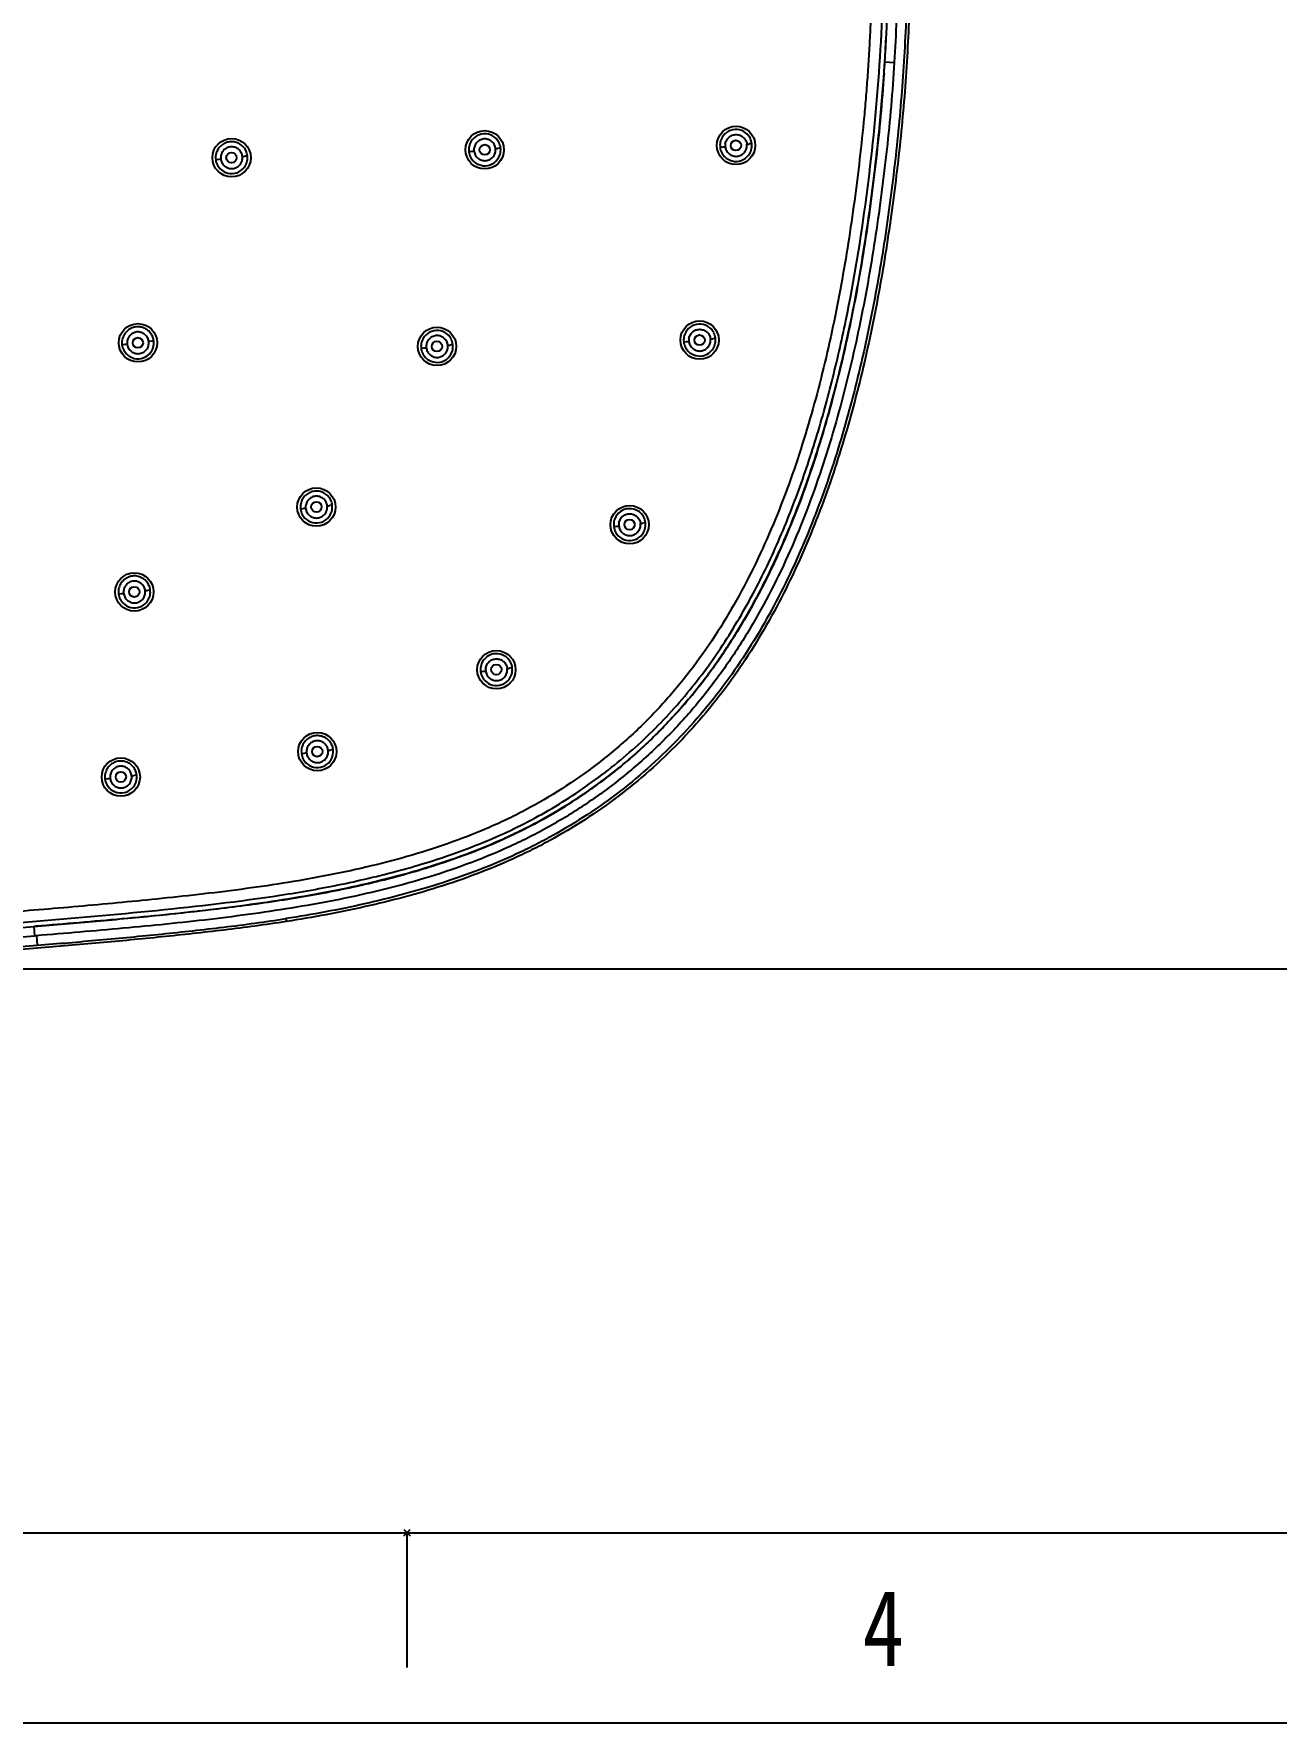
# Model space of a CAD drawing. Header units: inches. Extents: x 440 to 1212, y -520 to 27.
# Drawn here: x 698.2 to 818, y -519.3 to -356.3 of the extents above; entities that cross this region are included whole.
import ezdxf

# ---------------------------------------------------------------- set-up
doc = ezdxf.new("R2010")
doc.units = ezdxf.units.IN
doc.header["$LTSCALE"] = 1.21
doc.header["$MEASUREMENT"] = 0
doc.header["$PDMODE"] = 3
doc.header["$PDSIZE"] = 0.3125
doc.layers.get('0').update_dxf_attribs({"linetype": 'CONTINUOUS'})
doc.layers.get('Defpoints').update_dxf_attribs({"linetype": 'CONTINUOUS'})
doc.layers.add('DIM', color=2, linetype='CONTINUOUS')
doc.layers.add('FORM', color=7, linetype='CONTINUOUS')
doc.styles.get("Standard").update_dxf_attribs({"font": 'txt', "width": 0.8})
doc.dimstyles.new('사본 ISO-25', dxfattribs={"dimtxt": 4, "dimasz": 4, "dimexe": 1.25, "dimexo": 0.625, "dimgap": 1, "dimtad": 1, "dimtoh": 1, "dimdec": 1, "dimdsep": 46, "dimtxsty": 'Standard', "dimcen": 2.5, "dimclrd": 3, "dimclre": 3, "dimclrt": 4, "dimadec": 0, "dimazin": 0, "dimtfac": 1, "dimtdec": 1, "dimtmove": 0, "dimatfit": 3, "dimfxl": 1, "dimtfillclr": 4, "dimarcsym": 0})

# ---------------------------------------------------------------- blocks, each defined once
blk = doc.blocks.new('*D2')
at = {"layer": 'Defpoints', "color": 0, "transparency": 16777216}
for p in [(649.29, -249.52), (649.28, -446.52), (856.08, -446.53)]:
    blk.add_point(p, dxfattribs=at)
at = {"layer": 'DIM', "color": 3, "lineweight": -2, "transparency": 16777216}
for p, q in [((649.92, -249.52), (857.34, -249.53)), ((856.09, -257.53), (856.08, -438.53)), ((649.91, -446.52), (857.33, -446.53))]:
    blk.add_line(p, q, dxfattribs=at)
at = {"layer": 'DIM', "color": 3, "transparency": 16777216}
for points in [[(854.76, -257.53), (857.43, -257.53), (856.09, -249.53)], [(854.75, -438.53), (857.41, -438.53), (856.08, -446.53)]]:
    blk.add_solid(points, dxfattribs=at)
at = {"layer": 'DIM', "color": 4, "transparency": 16777216, "insert": (851.09, -348.03), "char_height": 8, "attachment_point": 5, "rotation": 89.9964}
blk.add_mtext('197', dxfattribs=at)

msp = doc.modelspace()

# ---------------------------------------------------------------- linework, layer by layer
at = {"color": 7, "linetype": 'Continuous'}
for p, q in [((780.25, -359.04), (781.16, -359.09)), ((718.77, -368.11), (718.51, -368.14)), ((740.13, -367.68), (740.4, -367.65)), ((743.19, -367.35), (742.94, -367.38)), ((764.36, -367.25), (764.63, -367.23)), ((767.43, -366.92), (767.17, -366.95)), ((715.7, -368.44), (715.97, -368.41)), ((706.67, -386.3), (706.94, -386.27)), ((709.65, -385.98), (709.25, -386.02)), ((709.74, -385.96), (709.65, -385.98)), ((760.86, -386.04), (761.13, -386.01)), ((763.92, -385.71), (763.66, -385.74)), ((735.52, -386.65), (735.79, -386.63)), ((738.59, -386.32), (738.32, -386.35)), ((723.89, -402.14), (724.16, -402.12)), ((726.95, -401.81), (726.69, -401.84)), ((754.1, -403.84), (754.38, -403.82)), ((757.17, -403.51), (756.91, -403.54)), ((706.33, -410.34), (706.6, -410.31)), ((709.4, -409.99), (709.14, -410.03)), ((741.26, -417.83), (741.53, -417.81)), ((744.32, -417.5), (744.06, -417.53)), ((723.98, -425.74), (724.25, -425.72)), ((727.05, -425.4), (726.78, -425.43)), ((705.03, -428.19), (705.3, -428.17)), ((708.09, -427.85), (707.83, -427.88)), ((722.48, -441.68), (722.53, -441.96)), ((698.38, -442.42), (698.16, -442.44)), ((698.16, -442.44), (698.24, -443.34)), ((698.42, -443.33), (698.24, -443.34)), ((698.42, -443.33), (698.49, -444.25))]:
    msp.add_line(p, q, dxfattribs=at)
for centre, radius in [((717.24, -368.27), 1.85), ((741.66, -367.51), 1.85), ((765.9, -367.09), 1.85), ((765.89, -367.09), 0.499), ((717.23, -368.27), 0.499), ((741.66, -367.51), 0.499), ((708.21, -386.13), 1.85), ((737.06, -386.48), 1.85), ((762.39, -385.87), 1.85), ((708.2, -386.13), 0.499), ((737.05, -386.48), 0.499), ((762.39, -385.87), 0.499), ((725.42, -401.98), 1.85), ((725.42, -401.97), 0.499), ((755.64, -403.68), 1.85), ((755.63, -403.67), 0.499), ((707.87, -410.17), 1.85), ((707.86, -410.16), 0.499), ((742.79, -417.67), 1.85), ((742.78, -417.66), 0.499), ((725.51, -425.57), 1.85), ((725.51, -425.56), 0.499), ((706.56, -428.02), 1.85), ((706.56, -428.01), 0.499)]:
    msp.add_circle(centre, radius, dxfattribs=at)
for centre, radius, start, end in [((618.84, -348.86), 161.74, 356.3924, 357.3568), ((604.84, -347.95), 175.77, 356.0261, 356.3841), ((741.66, -367.51), 1.54, 27.8577, 158.2417), ((765.9, -367.09), 1.55, 158.318, 179.9146), ((765.89, -367.09), 1.54, 27.8493, 158.2476), ((765.88, -367.09), 1.55, 6.1781, 27.777), ((717.25, -368.28), 1.56, 158.346, 179.7765), ((717.22, -368.27), 1.52, 179.8449, 184.0461), ((717.25, -368.27), 1.05, 174.0718, 186.1274), ((711.02, -300.72), 67.83, 276.1483, 276.3382), ((717.24, -368.27), 1.05, 354.0717, 6.1276), ((717.23, -368.27), 1.55, 338.3714, 359.9687), ((717.29, -368.27), 1.49, 4.0265, 6.1291), ((717.26, -368.27), 1.51, 359.8848, 4.0214), ((741.67, -367.51), 1.55, 158.3123, 179.9072), ((741.63, -367.51), 1.51, 179.8479, 186.1547), ((741.67, -367.51), 1.55, 186.2371, 207.8343), ((741.66, -367.51), 1.54, 207.9036, 338.2914), ((733.72, -303.69), 64.3, 275.9654, 276.1683), ((741.67, -367.51), 1.05, 174.0478, 186.1122), ((734.43, -290.31), 77.53, 276.1359, 276.3014), ((741.66, -367.51), 1.05, 354.0477, 6.1123), ((741.65, -367.51), 1.55, 6.1888, 27.7856), ((741.65, -367.51), 1.55, 338.3622, 359.9595), ((741.7, -367.51), 1.51, 359.868, 6.1012), ((765.87, -367.09), 1.51, 179.8547, 186.1438), ((765.9, -367.09), 1.55, 186.226, 207.8229), ((765.89, -367.09), 1.54, 207.8922, 338.2824), ((757.56, -299.56), 68.04, 275.9688, 276.1614), ((765.91, -367.09), 1.05, 174.0262, 186.0981), ((757.48, -278.75), 88.74, 276.1242, 276.2682), ((765.9, -367.09), 1.05, 354.0262, 6.0981), ((765.88, -367.09), 1.55, 338.3536, 359.951), ((765.93, -367.08), 1.51, 359.86, 6.0904), ((717.2, -368.28), 1.5, 184.0505, 186.1802), ((717.25, -368.27), 1.55, 186.2487, 207.846), ((717.24, -368.27), 1.54, 207.9153, 338.3009), ((707.03, -282.92), 85.96, 275.9731, 276.1233), ((762.39, -385.87), 1.54, 27.8847, 158.2342), ((708.22, -386.14), 1.56, 158.3228, 179.7406), ((708.19, -386.13), 1.52, 179.8075, 184.1019), ((708.16, -386.13), 1.5, 184.1064, 186.2838), ((702.59, -344.35), 42.14, 275.9239, 276.2293), ((708.21, -386.14), 1.05, 174.1633, 186.2178), ((708.21, -386.14), 1.05, 354.1632, 6.2182), ((708.22, -386.13), 1.52, 6.2469, 21.311), ((708.2, -386.13), 1.55, 338.4164, 0.006), ((708.26, -386.12), 1.49, 4.088, 6.2036), ((708.23, -386.13), 1.51, 359.9207, 4.0828), ((737.06, -386.49), 1.55, 158.2932, 179.8763), ((737.06, -386.48), 1.54, 27.9078, 158.222), ((737.05, -386.49), 1.55, 6.2499, 27.8353), ((762.4, -385.88), 1.55, 158.3049, 179.8934), ((762.37, -385.88), 1.52, 179.8397, 184.0678), ((762.35, -385.88), 1.5, 184.0722, 186.2158), ((762.4, -385.87), 1.55, 186.2842, 207.8774), ((756.11, -337.84), 48.43, 275.9439, 276.2138), ((762.4, -385.88), 1.05, 174.0775, 186.1491), ((757.36, -329.56), 56.53, 276.1745, 276.4011), ((762.39, -385.88), 1.05, 354.0774, 6.1492), ((762.38, -385.88), 1.55, 6.2211, 27.8123), ((762.38, -385.87), 1.55, 338.3793, 359.9723), ((762.44, -385.87), 1.49, 4.0411, 6.1493), ((762.42, -385.87), 1.51, 359.8885, 4.036), ((708.21, -386.13), 1.55, 186.3523, 207.9424), ((708.21, -386.13), 1.54, 208.0112, 338.3495), ((737.04, -386.49), 1.52, 179.8232, 184.0854), ((737.01, -386.49), 1.5, 184.0899, 186.2509), ((737.06, -386.48), 1.55, 186.3194, 207.911), ((737.06, -386.48), 1.54, 207.9798, 338.3283), ((730.18, -332.71), 54.21, 275.9436, 276.1821), ((737.07, -386.49), 1.05, 174.1206, 186.1849), ((733.19, -341.15), 45.49, 276.2071, 276.4849), ((737.06, -386.49), 1.05, 354.1206, 6.185), ((737.05, -386.48), 1.55, 338.3984, 359.9896), ((737.11, -386.48), 1.49, 4.0657, 6.178), ((737.08, -386.48), 1.51, 359.9049, 4.0605), ((762.39, -385.87), 1.54, 207.9463, 338.3087), ((725.44, -401.98), 1.56, 158.3123, 179.7234), ((725.4, -401.98), 1.52, 179.7897, 184.1322), ((725.38, -401.98), 1.5, 184.1369, 186.3389), ((725.43, -401.97), 1.55, 186.4075, 207.9933), ((725.42, -401.97), 1.54, 208.0616, 338.3689), ((720.66, -368.25), 34.04, 275.8986, 276.277), ((725.43, -401.98), 1.05, 174.204, 186.264), ((723.05, -370.81), 31.25, 276.2794, 276.6926), ((725.42, -401.98), 1.05, 354.2039, 6.2643), ((725.41, -401.97), 1.55, 338.4381, 0.0231), ((725.47, -401.97), 1.49, 4.1188, 6.2419), ((725.45, -401.97), 1.51, 359.9372, 4.1136), ((755.64, -403.67), 1.54, 27.9247, 158.2175), ((755.65, -403.68), 1.55, 158.2888, 179.868), ((755.62, -403.68), 1.52, 179.8143, 184.1024), ((755.6, -403.68), 1.5, 184.107, 186.2813), ((755.65, -403.67), 1.55, 186.3498, 207.939), ((749.53, -357.2), 46.87, 275.9334, 276.2095), ((755.65, -403.68), 1.05, 174.1404, 186.2092), ((752.36, -363.93), 39.87, 276.2306, 276.5528), ((755.64, -403.68), 1.05, 354.1397, 6.2087), ((755.63, -403.68), 1.55, 6.27, 27.8521), ((755.63, -403.67), 1.55, 338.4095, 359.9979), ((755.69, -403.67), 1.49, 4.0814, 6.1977), ((755.66, -403.67), 1.51, 359.9128, 4.0762), ((755.64, -403.67), 1.54, 208.0075, 338.3396), ((707.88, -410.17), 1.56, 158.2926, 179.6954), ((707.85, -410.17), 1.52, 179.7604, 184.1735), ((707.83, -410.17), 1.5, 184.1783, 186.4165), ((707.87, -410.16), 1.55, 186.4849, 208.0655), ((703.98, -384.78), 25.67, 275.8581, 276.3582), ((707.87, -410.17), 1.05, 174.2789, 186.3343), ((706.2, -385.68), 24.52, 276.3417, 276.87), ((707.87, -410.17), 1.05, 354.2788, 6.3349), ((707.86, -410.16), 1.55, 338.4731, 0.053), ((707.92, -410.16), 1.49, 4.1657, 6.298), ((707.89, -410.16), 1.51, 359.9661, 4.1605), ((707.87, -410.16), 1.54, 208.1334, 338.4046), ((742.8, -417.67), 1.55, 158.2681, 179.8366), ((742.79, -417.66), 1.54, 27.9716, 158.1962), ((742.78, -417.67), 1.55, 6.3277, 27.8987), ((742.77, -417.67), 1.52, 179.783, 184.1429), ((742.75, -417.67), 1.5, 184.1475, 186.3585), ((742.8, -417.66), 1.55, 186.4273, 208.0116), ((742.79, -417.66), 1.54, 208.0798, 338.377), ((738.27, -386.22), 31.76, 275.8877, 276.2934), ((742.8, -417.67), 1.05, 174.2194, 186.2809), ((740.62, -388.42), 29.31, 276.2953, 276.7356), ((742.79, -417.67), 1.05, 354.2193, 6.2812), ((742.78, -417.66), 1.55, 338.4461, 0.0294), ((742.84, -417.66), 1.49, 4.1296, 6.2551), ((742.81, -417.66), 1.51, 359.943, 4.1244), ((725.53, -425.57), 1.56, 158.2853, 179.6852), ((725.49, -425.57), 1.52, 179.7499, 184.1881), ((725.47, -425.57), 1.5, 184.1929, 186.4439), ((725.52, -425.56), 1.55, 186.5126, 208.0913), ((725.51, -425.57), 1.54, 208.159, 338.4169), ((721.85, -402.2), 23.63, 275.8402, 276.3832), ((725.52, -425.57), 1.05, 174.3046, 186.3596), ((724.03, -402.8), 22.8, 276.3632, 276.9317), ((725.51, -425.57), 1.05, 354.3045, 6.3601), ((725.5, -425.56), 1.55, 338.4852, 0.063), ((725.56, -425.56), 1.49, 4.1813, 6.3167), ((725.54, -425.56), 1.51, 359.9755, 4.176), ((706.58, -428.02), 1.56, 158.2678, 179.6609), ((706.54, -428.02), 1.52, 179.7244, 184.2264), ((706.52, -428.02), 1.5, 184.2312, 186.5149), ((706.57, -428.01), 1.55, 186.585, 208.1461), ((706.56, -428.02), 1.54, 208.2156, 338.4764), ((703.3, -408.52), 19.75, 275.8048, 276.453), ((706.57, -428.03), 1.05, 174.3692, 186.4232), ((705.45, -408.71), 19.32, 276.419, 277.0914), ((706.56, -428.03), 1.05, 354.3691, 6.4238), ((706.55, -428.02), 1.55, 338.5433, 0.0812), ((706.61, -428.01), 1.49, 4.2236, 6.3677), ((706.59, -428.01), 1.51, 0.001, 4.2184), ((649.76, 153.99), 599.3, 269.95498, 274.63928)]:
    msp.add_arc(centre, radius, start, end, dxfattribs=at)
for points, knots in [([(649.29, -444.4), (653.34, -444.4), (661.43, -444.32), (673.56, -443.95), (683.66, -443.45), (691.73, -442.93), (697.78, -442.48), (703.83, -441.97), (709.87, -441.4), (715.9, -440.75), (721.92, -439.96), (727.89, -438.91), (732.82, -437.75), (736.7, -436.6), (739.57, -435.62), (742.4, -434.51), (745.15, -433.24), (747.84, -431.82), (751.29, -429.7), (755.35, -426.68), (759.75, -422.48), (762.97, -418.57), (765.26, -415.23), (766.85, -412.64), (768.3, -409.98), (769.64, -407.26), (770.87, -404.48), (772.37, -400.73), (774.66, -394.02), (776.63, -386.16), (778.09, -378.21), (778.83, -373.2), (779.33, -369.19), (779.78, -365.17), (780.38, -358.12), (780.61, -352.05), (780.61, -348)], [0, 0, 0, 0, 0.062501, 0.125002, 0.187503, 0.218754, 0.250005, 0.281256, 0.312507, 0.343757, 0.375008, 0.406259, 0.437508, 0.453135, 0.468763, 0.484391, 0.50002, 0.515648, 0.531277, 0.562518, 0.59376, 0.625003, 0.64063, 0.656258, 0.671886, 0.687513, 0.70314, 0.718767, 0.750017, 0.812499, 0.84375, 0.875002, 0.890628, 0.906254, 0.937505, 1, 1, 1, 1]), ([(649.29, -443.91), (653.3, -443.91), (661.3, -443.83), (673.31, -443.48), (685.3, -442.89), (697.28, -442.06), (709.25, -441), (719.23, -439.91), (727.16, -438.56), (733.08, -437.21), (738.9, -435.43), (743.6, -433.5), (747.21, -431.62), (749.83, -430.04), (752.36, -428.3), (754.78, -426.41), (757.07, -424.38), (759.93, -421.5), (762.53, -418.36), (764.84, -414.99), (766.43, -412.38), (767.9, -409.72), (769.68, -406.09), (771.62, -401.44), (773.57, -395.72), (775.19, -389.9), (776.98, -382.04), (778.59, -372.1), (779.84, -360.09), (780.13, -352.04), (780.13, -348.02)], [0, 0, 0, 0, 0.062128, 0.124218, 0.18629, 0.248364, 0.310482, 0.372757, 0.404, 0.435341, 0.466804, 0.498285, 0.514047, 0.529871, 0.54578, 0.561669, 0.57744, 0.593152, 0.624684, 0.640555, 0.656396, 0.672114, 0.687753, 0.718989, 0.75024, 0.781498, 0.812747, 0.875153, 0.937558, 1, 1, 1, 1]), ([(779.03, -348.01), (779.02, -348.7), (779.01, -349.72), (779, -351.08), (778.97, -352.44), (778.92, -354.14), (778.83, -356.19), (778.73, -358.23), (778.59, -360.27), (778.44, -362.3), (778.2, -365.02), (777.84, -368.41), (777.16, -373.81), (776.11, -380.55), (774.43, -388.55), (772.61, -395.12), (770.84, -400.28), (769.34, -404.08), (767.64, -407.8), (765.74, -411.42), (763.6, -414.91), (761.21, -418.23), (758.55, -421.35), (755.64, -424.23), (752.49, -426.85), (749.13, -429.2), (746.18, -430.92), (743.75, -432.15), (741.26, -433.27), (738.08, -434.5), (734.17, -435.73), (730.21, -436.75), (726.21, -437.59), (722.18, -438.29), (716.78, -439.07), (712.72, -439.52), (710.01, -439.79)], [0, 0, 0, 0, 0.015619, 0.023429, 0.031238, 0.046858, 0.062478, 0.078097, 0.093716, 0.109335, 0.124955, 0.156193, 0.187431, 0.249904, 0.312376, 0.374846, 0.406089, 0.437332, 0.468578, 0.49983, 0.531082, 0.562344, 0.593607, 0.62487, 0.656143, 0.687422, 0.718699, 0.734334, 0.749965, 0.781232, 0.812513, 0.843771, 0.875023, 0.906274, 0.937517, 1, 1, 1, 1]), ([(782.44, -348.02), (782.43, -349.29), (782.4, -351.84), (782.28, -355.66), (782.08, -359.48), (781.69, -364.58), (781.01, -370.93), (779.92, -378.54), (778.73, -384.83), (777.57, -389.83), (776.59, -393.54), (775.49, -397.23), (774.26, -400.88), (772.87, -404.48), (771.32, -408.03), (769.58, -411.51), (767.66, -414.89), (765.52, -418.15), (763.15, -421.26), (760.56, -424.19), (757.75, -426.92), (754.76, -429.42), (751.58, -431.68), (748.8, -433.37), (746.5, -434.6), (744.16, -435.74), (741.18, -437), (737.53, -438.28), (733.83, -439.36), (728.83, -440.59), (725.03, -441.29), (722.48, -441.68)], [0, 0, 0, 0, 0.030908, 0.06184, 0.092787, 0.123749, 0.185755, 0.247895, 0.310077, 0.341166, 0.372254, 0.40335, 0.434478, 0.465684, 0.49703, 0.528519, 0.559974, 0.591403, 0.622978, 0.65465, 0.686293, 0.717787, 0.749258, 0.780877, 0.796697, 0.812489, 0.843939, 0.875174, 0.906325, 0.937523, 1, 1, 1, 1]), ([(782.72, -348.02), (782.72, -349.29), (782.68, -351.84), (782.56, -355.67), (782.36, -359.5), (781.98, -364.6), (781.29, -370.97), (780.2, -378.58), (779.01, -384.89), (777.85, -389.89), (776.86, -393.62), (775.76, -397.31), (774.52, -400.97), (773.13, -404.59), (771.57, -408.15), (769.83, -411.64), (767.9, -415.04), (765.75, -418.32), (763.37, -421.44), (760.76, -424.39), (757.94, -427.13), (754.93, -429.64), (751.74, -431.92), (748.94, -433.62), (746.63, -434.85), (744.28, -435.99), (741.28, -437.26), (737.62, -438.55), (733.9, -439.63), (728.89, -440.86), (725.08, -441.56), (722.53, -441.96)], [0, 0, 0, 0, 0.030847, 0.061728, 0.092627, 0.123537, 0.185431, 0.247462, 0.30955, 0.340603, 0.371663, 0.402743, 0.433864, 0.46507, 0.496419, 0.527917, 0.559408, 0.590902, 0.62255, 0.65429, 0.685991, 0.717552, 0.749097, 0.780782, 0.796632, 0.81245, 0.843945, 0.875218, 0.906385, 0.937569, 1, 1, 1, 1]), ([(781.52, -348.02), (781.51, -348.94), (781.47, -352.64), (781.34, -356.33), (781.16, -359.09)], [0, 0, 0, 0, 0.250353, 1, 1, 1, 1]), ([(780.18, -360.13), (780.08, -361.51), (779.86, -364.26), (779.43, -368.37), (778.93, -372.47), (778.34, -376.56), (777.65, -380.64), (776.59, -386.07), (775.29, -391.46), (773.71, -396.77), (772.38, -400.69), (770.87, -404.55), (769.16, -408.32), (767.23, -412.01), (765.42, -414.98), (763.85, -417.27), (762.2, -419.5), (759.97, -422.14), (757.05, -425.09), (753.87, -427.79), (750.48, -430.22), (747.5, -432), (745.05, -433.27), (742.53, -434.45), (739.31, -435.74), (735.34, -437.03), (731.32, -438.11), (727.27, -439), (723.18, -439.73), (719.08, -440.35), (713.58, -441.05), (706.68, -441.74), (701.14, -442.19), (698.38, -442.42)], [0, 0, 0, 0, 0.031127, 0.062229, 0.093314, 0.124399, 0.155522, 0.186729, 0.249317, 0.280582, 0.311778, 0.342916, 0.374038, 0.405282, 0.436741, 0.452448, 0.468086, 0.499234, 0.530406, 0.561815, 0.593254, 0.624444, 0.640036, 0.655667, 0.687028, 0.718438, 0.749749, 0.780973, 0.81219, 0.843429, 0.874699, 0.937326, 1, 1, 1, 1]), ([(781.16, -359.09), (781.08, -360.49), (780.87, -363.28), (780.46, -367.45), (779.96, -371.6), (779.38, -375.75), (778.71, -379.89), (777.67, -385.4), (776.39, -390.89), (774.82, -396.3), (773.49, -400.3), (771.98, -404.24), (770.28, -408.11), (768.34, -411.89), (766.52, -414.95), (764.94, -417.31), (763.27, -419.61), (761.01, -422.36), (758.54, -424.9), (756.43, -426.81), (754.23, -428.64), (751.35, -430.74), (748.3, -432.6), (745.79, -433.93), (743.23, -435.15), (739.93, -436.48), (735.89, -437.83), (731.79, -438.94), (727.66, -439.85), (723.51, -440.6), (719.34, -441.23), (715.17, -441.77), (710.98, -442.22), (705.4, -442.76), (701.21, -443.1), (698.42, -443.33)], [0, 0, 0, 0, 0.03099, 0.061949, 0.092886, 0.123814, 0.15478, 0.185841, 0.24825, 0.279481, 0.31067, 0.341834, 0.373018, 0.404338, 0.435923, 0.451737, 0.467503, 0.498922, 0.530359, 0.546153, 0.562015, 0.593732, 0.625203, 0.640918, 0.656661, 0.6882, 0.719715, 0.751073, 0.782289, 0.813448, 0.844576, 0.875687, 0.906789, 0.937879, 1, 1, 1, 1]), ([(742.71, -367.4), (742.7, -367.27), (742.64, -367.09), (742.51, -366.87), (742.33, -366.68), (742.05, -366.51), (741.67, -366.44), (741.28, -366.51), (740.95, -366.72), (740.71, -367.03), (740.64, -367.28), (740.62, -367.4)], [0, 0, 0, 0, 0.124952, 0.187648, 0.250404, 0.375388, 0.500323, 0.625227, 0.75021, 0.87508, 1, 1, 1, 1]), ([(764.86, -366.98), (764.88, -366.85), (764.93, -366.67), (765.07, -366.45), (765.24, -366.26), (765.52, -366.09), (765.9, -366.02), (766.29, -366.09), (766.56, -366.26), (766.74, -366.44), (766.84, -366.61), (766.91, -366.79), (766.94, -366.91), (766.95, -366.98)], [0, 0, 0, 0, 0.12487, 0.187487, 0.250192, 0.375013, 0.499743, 0.624448, 0.749447, 0.812143, 0.874603, 0.937314, 1, 1, 1, 1]), ([(718.6, -367.55), (718.53, -367.42), (718.4, -367.24), (718.18, -367.05), (717.94, -366.89), (717.66, -366.78), (717.38, -366.73), (717.08, -366.73), (716.72, -366.8), (716.33, -367), (716.01, -367.31), (715.86, -367.57), (715.81, -367.7)], [0, 0, 0, 0, 0.124625, 0.18701, 0.249486, 0.374472, 0.43711, 0.499632, 0.624181, 0.749077, 0.87462, 1, 1, 1, 1]), ([(718.29, -368.16), (718.27, -368.04), (718.22, -367.85), (718.08, -367.63), (717.9, -367.44), (717.62, -367.27), (717.24, -367.2), (716.86, -367.27), (716.52, -367.48), (716.28, -367.79), (716.21, -368.04), (716.2, -368.17)], [0, 0, 0, 0, 0.124948, 0.187643, 0.250399, 0.375385, 0.500324, 0.625231, 0.750215, 0.875083, 1, 1, 1, 1]), ([(718.77, -368.11), (718.76, -368.06), (718.73, -367.87), (718.67, -367.68), (718.6, -367.55)], [0, 0, 0, 0, 0.251323, 1, 1, 1, 1]), ([(740.63, -367.63), (740.64, -367.75), (740.7, -367.94), (740.83, -368.16), (741.01, -368.35), (741.23, -368.48), (741.48, -368.55), (741.67, -368.57), (741.86, -368.55), (742.11, -368.48), (742.33, -368.34), (742.51, -368.15), (742.64, -367.94), (742.7, -367.75), (742.71, -367.62)], [0, 0, 0, 0, 0.124766, 0.18735, 0.250008, 0.374801, 0.437414, 0.500061, 0.562701, 0.625297, 0.750073, 0.812709, 0.875289, 1, 1, 1, 1]), ([(764.86, -367.2), (764.88, -367.33), (764.93, -367.52), (765.07, -367.73), (765.24, -367.92), (765.47, -368.06), (765.71, -368.13), (765.9, -368.15), (766.1, -368.13), (766.34, -368.06), (766.57, -367.92), (766.74, -367.73), (766.88, -367.51), (766.93, -367.33), (766.95, -367.2)], [0, 0, 0, 0, 0.12477, 0.187356, 0.250015, 0.374806, 0.437417, 0.500062, 0.5627, 0.625294, 0.750068, 0.812704, 0.875285, 1, 1, 1, 1]), ([(716.2, -368.39), (716.22, -368.51), (716.27, -368.7), (716.41, -368.92), (716.58, -369.11), (716.8, -369.24), (717.05, -369.31), (717.24, -369.33), (717.44, -369.31), (717.68, -369.24), (717.91, -369.1), (718.08, -368.92), (718.22, -368.7), (718.27, -368.51), (718.29, -368.38)], [0, 0, 0, 0, 0.124762, 0.187345, 0.250003, 0.374798, 0.437412, 0.500062, 0.562704, 0.625301, 0.750078, 0.812714, 0.875293, 1, 1, 1, 1]), ([(709.21, -384.96), (709.11, -384.88), (708.91, -384.74), (708.56, -384.62), (708.2, -384.57), (707.83, -384.62), (707.49, -384.75), (707.19, -384.96), (706.94, -385.23), (706.82, -385.45), (706.77, -385.56)], [0, 0, 0, 0, 0.124656, 0.24969, 0.374606, 0.499168, 0.623906, 0.74902, 0.874688, 1, 1, 1, 1]), ([(709.25, -386.02), (709.24, -385.89), (709.18, -385.71), (709.05, -385.49), (708.87, -385.3), (708.59, -385.13), (708.21, -385.06), (707.82, -385.13), (707.49, -385.34), (707.25, -385.65), (707.18, -385.9), (707.17, -386.03)], [0, 0, 0, 0, 0.124943, 0.187636, 0.250391, 0.375376, 0.500318, 0.625229, 0.750217, 0.875086, 1, 1, 1, 1]), ([(707.17, -386.25), (707.18, -386.38), (707.24, -386.56), (707.37, -386.78), (707.55, -386.97), (707.77, -387.11), (708.02, -387.17), (708.21, -387.19), (708.41, -387.17), (708.65, -387.1), (708.88, -386.96), (709.05, -386.78), (709.19, -386.56), (709.24, -386.37), (709.25, -386.24)], [0, 0, 0, 0, 0.124758, 0.187338, 0.249995, 0.37479, 0.437405, 0.500056, 0.5627, 0.625299, 0.75008, 0.812717, 0.875295, 1, 1, 1, 1]), ([(709.64, -385.58), (709.6, -385.46), (709.47, -385.23), (709.3, -385.04), (709.21, -384.96)], [0, 0, 0, 0, 0.500577, 1, 1, 1, 1]), ([(738.11, -386.37), (738.09, -386.25), (738.03, -386.06), (737.9, -385.84), (737.72, -385.65), (737.44, -385.48), (737.06, -385.41), (736.67, -385.49), (736.34, -385.69), (736.1, -386), (736.03, -386.25), (736.02, -386.38)], [0, 0, 0, 0, 0.124947, 0.18764, 0.250395, 0.375377, 0.500315, 0.625222, 0.750209, 0.875081, 1, 1, 1, 1]), ([(761.36, -385.77), (761.37, -385.64), (761.44, -385.39), (761.68, -385.08), (762.01, -384.87), (762.33, -384.82), (762.59, -384.84), (762.77, -384.89), (762.95, -384.97), (763.1, -385.09), (763.24, -385.23), (763.34, -385.39), (763.4, -385.58), (763.43, -385.7), (763.44, -385.76)], [0, 0, 0, 0, 0.124727, 0.249479, 0.374188, 0.498852, 0.561449, 0.62402, 0.6867, 0.749523, 0.81219, 0.874633, 0.937339, 1, 1, 1, 1]), ([(761.36, -385.99), (761.37, -386.12), (761.43, -386.3), (761.56, -386.52), (761.74, -386.71), (761.96, -386.85), (762.21, -386.91), (762.4, -386.93), (762.59, -386.91), (762.84, -386.84), (763.06, -386.71), (763.24, -386.52), (763.37, -386.3), (763.43, -386.11), (763.44, -385.98)], [0, 0, 0, 0, 0.124766, 0.18735, 0.250006, 0.374797, 0.437408, 0.500054, 0.562693, 0.625289, 0.750067, 0.812704, 0.875286, 1, 1, 1, 1]), ([(736.02, -386.6), (736.04, -386.73), (736.09, -386.92), (736.23, -387.13), (736.4, -387.32), (736.63, -387.46), (736.87, -387.53), (737.07, -387.54), (737.26, -387.53), (737.5, -387.45), (737.73, -387.32), (737.9, -387.13), (738.04, -386.91), (738.09, -386.72), (738.11, -386.6)], [0, 0, 0, 0, 0.124761, 0.187343, 0.249999, 0.374791, 0.437404, 0.500053, 0.562695, 0.625293, 0.750073, 0.81271, 0.87529, 1, 1, 1, 1]), ([(726.78, -401.25), (726.71, -401.12), (726.58, -400.94), (726.37, -400.75), (726.12, -400.59), (725.85, -400.48), (725.56, -400.43), (725.27, -400.43), (724.91, -400.5), (724.51, -400.7), (724.19, -401.01), (724.04, -401.27), (723.99, -401.4)], [0, 0, 0, 0, 0.124615, 0.186998, 0.249475, 0.37447, 0.437116, 0.499646, 0.624206, 0.749104, 0.874637, 1, 1, 1, 1]), ([(726.47, -401.86), (726.45, -401.74), (726.4, -401.55), (726.26, -401.33), (726.09, -401.15), (725.81, -400.98), (725.42, -400.91), (725.04, -400.98), (724.71, -401.18), (724.47, -401.5), (724.4, -401.75), (724.38, -401.87)], [0, 0, 0, 0, 0.124941, 0.187633, 0.250386, 0.37537, 0.500311, 0.625225, 0.750215, 0.875086, 1, 1, 1, 1]), ([(724.38, -402.09), (724.4, -402.22), (724.45, -402.41), (724.59, -402.63), (724.77, -402.81), (724.99, -402.95), (725.24, -403.02), (725.43, -403.04), (725.62, -403.02), (725.87, -402.95), (726.09, -402.81), (726.27, -402.62), (726.4, -402.4), (726.46, -402.21), (726.47, -402.09)], [0, 0, 0, 0, 0.124755, 0.187335, 0.24999, 0.374784, 0.437398, 0.50005, 0.562695, 0.625295, 0.750078, 0.812716, 0.875295, 1, 1, 1, 1]), ([(726.95, -401.81), (726.95, -401.76), (726.92, -401.57), (726.85, -401.38), (726.78, -401.25)], [0, 0, 0, 0, 0.251307, 1, 1, 1, 1]), ([(754.6, -403.57), (754.62, -403.45), (754.69, -403.19), (754.92, -402.88), (755.2, -402.71), (755.45, -402.64), (755.64, -402.62), (755.83, -402.64), (756.02, -402.69), (756.19, -402.78), (756.35, -402.89), (756.48, -403.03), (756.58, -403.2), (756.65, -403.38), (756.68, -403.5), (756.69, -403.57)], [0, 0, 0, 0, 0.124684, 0.249354, 0.37402, 0.436564, 0.499158, 0.561729, 0.624264, 0.686902, 0.749687, 0.812316, 0.874713, 0.937374, 1, 1, 1, 1]), ([(754.6, -403.79), (754.62, -403.92), (754.67, -404.11), (754.81, -404.33), (754.98, -404.51), (755.21, -404.65), (755.46, -404.72), (755.65, -404.73), (755.84, -404.72), (756.09, -404.65), (756.31, -404.51), (756.48, -404.32), (756.62, -404.1), (756.67, -403.91), (756.69, -403.79)], [0, 0, 0, 0, 0.12476, 0.187341, 0.249997, 0.374787, 0.437399, 0.500048, 0.56269, 0.625288, 0.750069, 0.812708, 0.875289, 1, 1, 1, 1]), ([(709.23, -409.44), (709.16, -409.31), (709.03, -409.13), (708.81, -408.94), (708.57, -408.78), (708.29, -408.67), (708, -408.62), (707.71, -408.62), (707.35, -408.69), (706.96, -408.89), (706.64, -409.2), (706.49, -409.46), (706.44, -409.59)], [0, 0, 0, 0, 0.124626, 0.187016, 0.249499, 0.374511, 0.437165, 0.499701, 0.624265, 0.749154, 0.874665, 1, 1, 1, 1]), ([(708.91, -410.06), (708.9, -409.93), (708.84, -409.74), (708.7, -409.52), (708.53, -409.34), (708.25, -409.17), (707.86, -409.1), (707.48, -409.17), (707.15, -409.38), (706.91, -409.69), (706.84, -409.94), (706.82, -410.07)], [0, 0, 0, 0, 0.124936, 0.187627, 0.25038, 0.375367, 0.500314, 0.625232, 0.750224, 0.875092, 1, 1, 1, 1]), ([(706.83, -410.29), (706.84, -410.41), (706.9, -410.6), (707.03, -410.82), (707.21, -411.01), (707.44, -411.14), (707.68, -411.21), (707.87, -411.23), (708.07, -411.21), (708.31, -411.14), (708.54, -411), (708.71, -410.81), (708.85, -410.59), (708.9, -410.4), (708.91, -410.28)], [0, 0, 0, 0, 0.124751, 0.187329, 0.249984, 0.374781, 0.437398, 0.500052, 0.5627, 0.625302, 0.750087, 0.812724, 0.875301, 1, 1, 1, 1]), ([(709.4, -409.99), (709.39, -409.95), (709.36, -409.75), (709.29, -409.57), (709.23, -409.44)], [0, 0, 0, 0, 0.251297, 1, 1, 1, 1]), ([(741.75, -417.56), (741.76, -417.44), (741.82, -417.25), (741.95, -417.03), (742.13, -416.84), (742.4, -416.67), (742.79, -416.6), (743.17, -416.67), (743.45, -416.84), (743.63, -417.02), (743.73, -417.19), (743.8, -417.37), (743.82, -417.49), (743.84, -417.56)], [0, 0, 0, 0, 0.124887, 0.187486, 0.250199, 0.37505, 0.499796, 0.624512, 0.749485, 0.812179, 0.87464, 0.937332, 1, 1, 1, 1]), ([(741.75, -417.79), (741.77, -417.91), (741.82, -418.1), (741.96, -418.32), (742.13, -418.51), (742.36, -418.64), (742.6, -418.71), (742.8, -418.73), (742.99, -418.71), (743.24, -418.64), (743.46, -418.5), (743.63, -418.31), (743.77, -418.09), (743.82, -417.9), (743.84, -417.78)], [0, 0, 0, 0, 0.124755, 0.187333, 0.249988, 0.374781, 0.437396, 0.500047, 0.562692, 0.625293, 0.750077, 0.812716, 0.875295, 1, 1, 1, 1]), ([(726.87, -424.84), (726.8, -424.71), (726.68, -424.53), (726.46, -424.34), (726.21, -424.18), (725.94, -424.07), (725.65, -424.03), (725.36, -424.02), (725, -424.09), (724.61, -424.3), (724.28, -424.6), (724.14, -424.86), (724.08, -424.99)], [0, 0, 0, 0, 0.124624, 0.187013, 0.249497, 0.37451, 0.437166, 0.499704, 0.62427, 0.74916, 0.874669, 1, 1, 1, 1]), ([(726.56, -425.46), (726.54, -425.33), (726.49, -425.14), (726.35, -424.93), (726.17, -424.74), (725.9, -424.57), (725.51, -424.5), (725.13, -424.58), (724.79, -424.78), (724.56, -425.09), (724.49, -425.34), (724.47, -425.47)], [0, 0, 0, 0, 0.124935, 0.187624, 0.250377, 0.375365, 0.500313, 0.625233, 0.750225, 0.875093, 1, 1, 1, 1]), ([(727.05, -425.4), (727.04, -425.35), (727.01, -425.16), (726.94, -424.97), (726.87, -424.84)], [0, 0, 0, 0, 0.251294, 1, 1, 1, 1]), ([(707.92, -427.29), (707.85, -427.17), (707.72, -426.99), (707.51, -426.79), (707.26, -426.63), (706.99, -426.53), (706.7, -426.48), (706.41, -426.47), (706.05, -426.54), (705.65, -426.75), (705.33, -427.05), (705.19, -427.31), (705.13, -427.44)], [0, 0, 0, 0, 0.12463, 0.187023, 0.249512, 0.374537, 0.4372, 0.499744, 0.624314, 0.749197, 0.87469, 1, 1, 1, 1]), ([(707.61, -427.91), (707.59, -427.78), (707.53, -427.6), (707.4, -427.38), (707.22, -427.19), (706.94, -427.02), (706.56, -426.95), (706.17, -427.03), (705.84, -427.24), (705.6, -427.55), (705.53, -427.8), (705.52, -427.92)], [0, 0, 0, 0, 0.12493, 0.18762, 0.250373, 0.375364, 0.500318, 0.625241, 0.750234, 0.875099, 1, 1, 1, 1]), ([(724.47, -425.69), (724.49, -425.82), (724.55, -426.01), (724.68, -426.22), (724.86, -426.41), (725.08, -426.55), (725.33, -426.61), (725.52, -426.63), (725.72, -426.61), (725.96, -426.54), (726.18, -426.4), (726.36, -426.21), (726.49, -425.99), (726.55, -425.81), (726.56, -425.68)], [0, 0, 0, 0, 0.124749, 0.187327, 0.249982, 0.374779, 0.437397, 0.500052, 0.5627, 0.625303, 0.750088, 0.812725, 0.875302, 1, 1, 1, 1]), ([(705.52, -428.15), (705.54, -428.27), (705.59, -428.46), (705.73, -428.68), (705.91, -428.86), (706.13, -429), (706.38, -429.07), (706.57, -429.08), (706.76, -429.06), (707.01, -428.99), (707.23, -428.85), (707.41, -428.67), (707.54, -428.45), (707.59, -428.26), (707.61, -428.13)], [0, 0, 0, 0, 0.124745, 0.187322, 0.249978, 0.374778, 0.437399, 0.500056, 0.562706, 0.625311, 0.750097, 0.812733, 0.875308, 1, 1, 1, 1]), ([(708.09, -427.85), (708.09, -427.8), (708.06, -427.61), (707.99, -427.42), (707.92, -427.29)], [0, 0, 0, 0, 0.251284, 1, 1, 1, 1]), ([(710.01, -439.8), (707.49, -440.05), (702.44, -440.53), (692.34, -441.35), (679.69, -442.14), (664.5, -442.71), (654.36, -442.84), (649.29, -442.84)], [0, 0, 0, 0, 0.125053, 0.250065, 0.499987, 0.74991, 1, 1, 1, 1]), ([(698.49, -444.25), (700.49, -444.09), (704.49, -443.75), (710.49, -443.18), (716.5, -442.53), (720.49, -441.99), (722.48, -441.68)], [0, 0, 0, 0, 0.249527, 0.499263, 0.749463, 1, 1, 1, 1]), ([(722.53, -441.96), (720.53, -442.27), (716.53, -442.81), (710.52, -443.46), (704.52, -444.03), (700.51, -444.37), (698.51, -444.54)], [0, 0, 0, 0, 0.250821, 0.500886, 0.750521, 1, 1, 1, 1]), ([(649.29, -446.23), (653.4, -446.23), (661.61, -446.15), (673.91, -445.79), (686.21, -445.17), (694.4, -444.59), (698.49, -444.25)], [0, 0, 0, 0, 0.249999, 0.5, 0.750001, 1, 1, 1, 1]), ([(698.51, -444.54), (694.42, -444.86), (686.23, -445.44), (673.92, -446.06), (661.61, -446.43), (653.4, -446.51), (649.29, -446.52)], [0, 0, 0, 0, 0.250002, 0.500009, 0.750038, 1, 1, 1, 1])]:
    msp.add_open_spline(points, degree=3, knots=knots, dxfattribs=at)
at = {"layer": 'FORM'}
for p, q in [((458.48, -500.93), (1193.61, -500.93)), ((734.16, -500.93), (734.16, -513.92))]:
    msp.add_line(p, q, dxfattribs=at)
msp.add_lwpolyline([(440.11, 26.53), (1211.99, 26.53), (1211.99, -519.3), (440.11, -519.3)], close=True, dxfattribs=at)
msp.add_point((734.16, -500.93), dxfattribs=at)

# ---------------------------------------------------------------- texts
at = {"layer": 'FORM', "insert": (780.1, -510.12), "char_height": 7.35, "attachment_point": 5}
msp.add_mtext_dynamic_manual_height_columns('4', width=64.98, gutter_width=16.25, heights=[0], dxfattribs=at)

# ---------------------------------------------------------------- dimensions: what is measured, and where the dimension line sits
at = {"layer": 'DIM'}
dim = msp.add_aligned_dim(p1=(649.29, -249.52), p2=(649.28, -446.52), distance=206.8, dimstyle='사본 ISO-25', override={"dimtxt": 8, "dimasz": 8}, dxfattribs=at)
dim.commit()
dim.dimension.update_dxf_attribs({"geometry": '*D2', "text_midpoint": (851.09, -348.03)})

doc.saveas('drawing.dxf')
